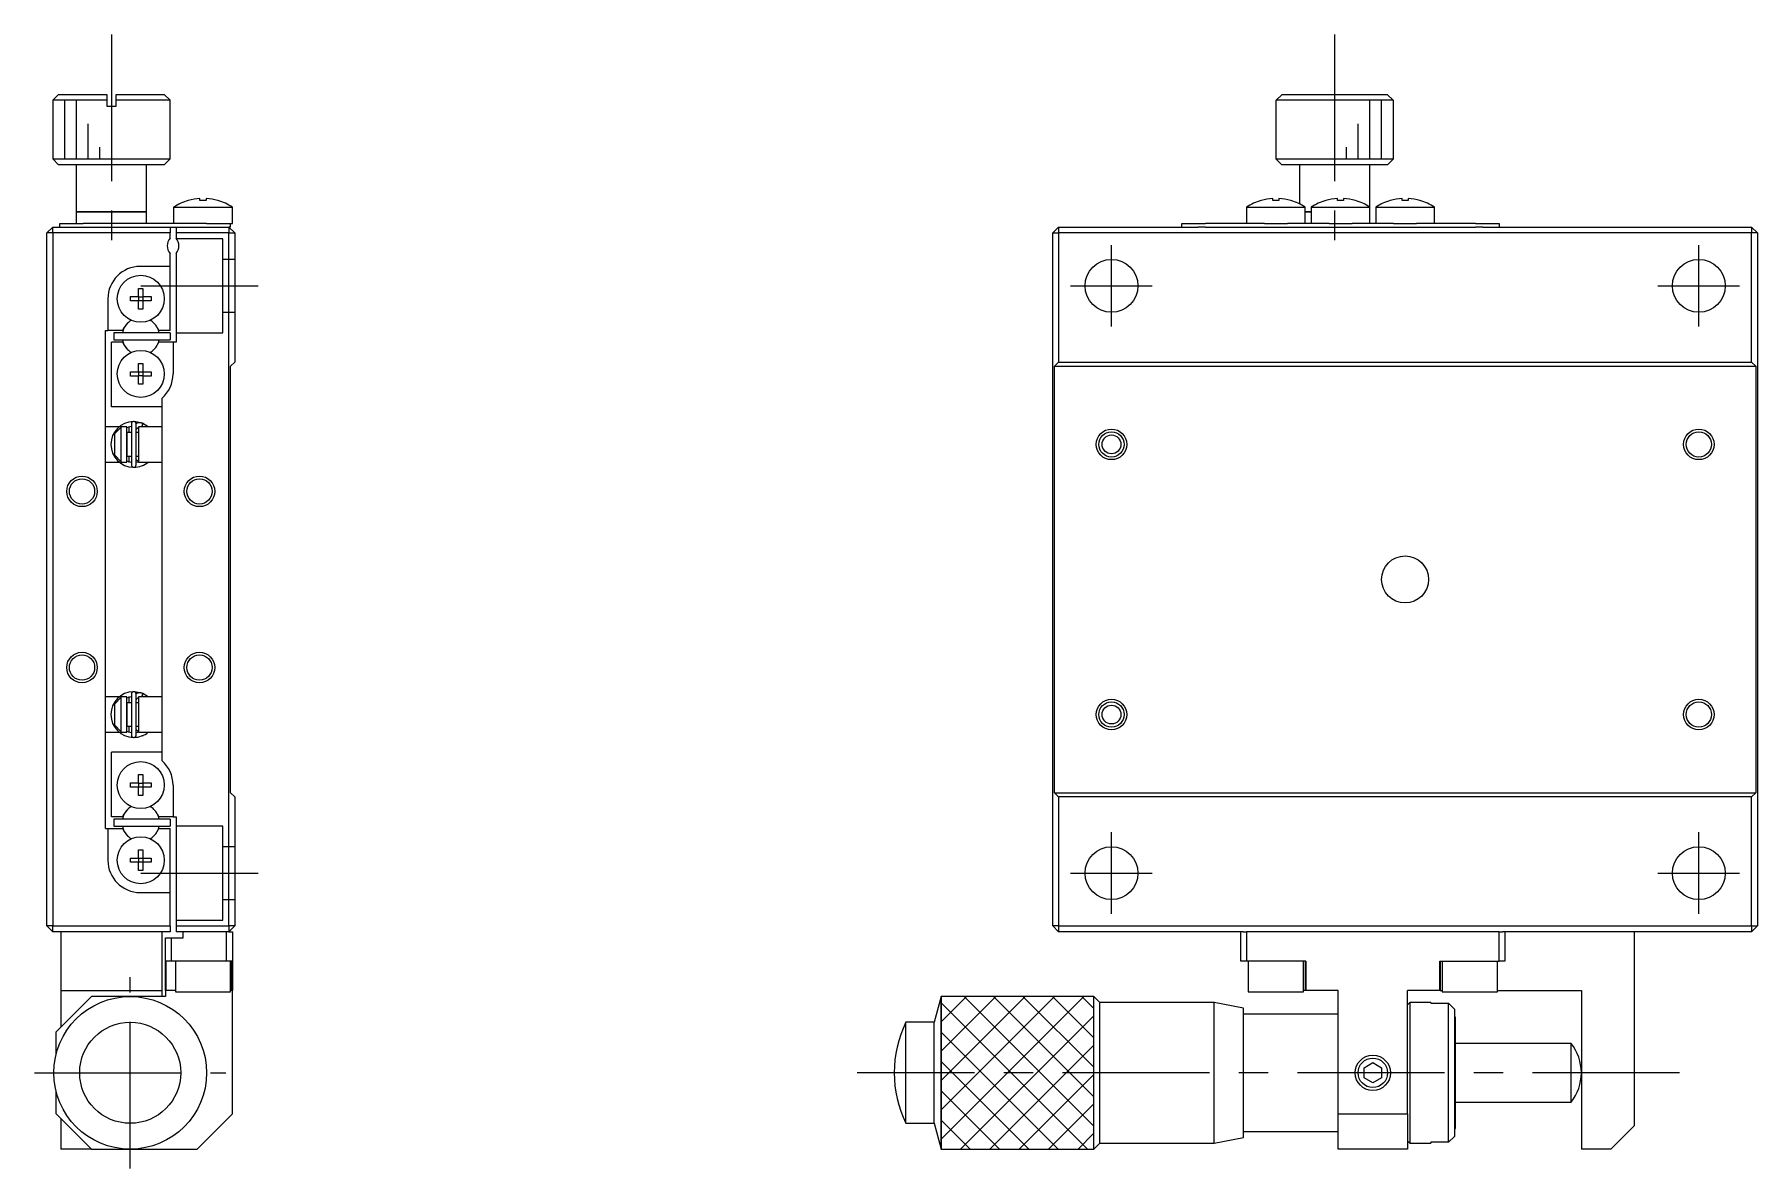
# Model space of a CAD drawing. Extents: x -14 to 387, y 21 to 258.
# Drawn here: x 240.4 to 387, y 101.9 to 198.5 of the extents above; entities that cross this region are included whole.
import ezdxf

# ---------------------------------------------------------------- set-up
doc = ezdxf.new("R2010")
doc.units = 0
doc.header["$LTSCALE"] = 10
doc.linetypes.add('CENTER', pattern=[2, 1.25, -0.25, 0.25, -0.25])
doc.linetypes.add('DASHED', pattern=[3.5, 2, -1.5])
doc.layers.get('0').update_dxf_attribs({"linetype": 'CONTINUOUS'})
doc.layers.add('CENTER', color=1, linetype='CENTER')

msp = doc.modelspace()

# ---------------------------------------------------------------- linework, layer by layer
at = {"color": 7, "linetype": 'CONTINUOUS'}
for p, q in [((242.412942, 193.396318), (241.912942, 192.896318)), ((246.512942, 192.896318), (241.912942, 192.896318)), ((241.912942, 192.896318), (241.912942, 187.896318)), ((242.412942, 193.396318), (246.512942, 193.396318)), ((246.512942, 193.396318), (246.512942, 192.896318)), ((246.512942, 192.896318), (246.512942, 192.396318)), ((246.512942, 192.396318), (247.312942, 192.396318)), ((247.312942, 193.396318), (251.412942, 193.396318)), ((247.312942, 192.896318), (247.312942, 193.396318)), ((251.912942, 192.896318), (247.312942, 192.896318)), ((247.312942, 192.396318), (247.312942, 192.896318)), ((251.912942, 192.896318), (251.412942, 193.396318)), ((251.912942, 187.896318), (251.912942, 192.896318)), ((346.048011, 192.396318), (346.064036, 192.396318)), ((346.048011, 192.396318), (346.048011, 187.896318)), ((346.064036, 192.896318), (346.565824, 193.396318)), ((346.064036, 192.396318), (346.064036, 192.896318)), ((356.031985, 192.896318), (346.064036, 192.896318)), ((346.565824, 193.396318), (355.530198, 193.396318)), ((355.530198, 193.396318), (356.031985, 192.896318)), ((356.031985, 192.896318), (356.031985, 192.396318)), ((356.031985, 192.396318), (356.048011, 192.396318)), ((356.048011, 187.896318), (356.048011, 192.396318)), ((241.912942, 187.896318), (246.912942, 187.896318)), ((241.912942, 187.896318), (242.412942, 187.396318)), ((246.912942, 187.896318), (251.912942, 187.896318)), ((251.412942, 187.396318), (251.912942, 187.896318)), ((346.048011, 187.896318), (356.048011, 187.896318)), ((346.048011, 187.896318), (346.548011, 187.396318)), ((355.548011, 187.396318), (356.048011, 187.896318)), ((246.912942, 187.396318), (242.412942, 187.396318)), ((243.912942, 187.396318), (243.912942, 183.396318)), ((251.412942, 187.396318), (246.912942, 187.396318)), ((249.912942, 183.396318), (249.912942, 187.396318)), ((355.548011, 187.396318), (346.548011, 187.396318)), ((348.048011, 187.396318), (348.048011, 184.077447)), ((354.048011, 183.787975), (354.048011, 187.396318)), ((243.912942, 183.396318), (246.912942, 183.396318)), ((249.912942, 183.396318), (243.912942, 183.396318)), ((243.912942, 183.396318), (243.912942, 182.396318)), ((246.912942, 183.396318), (249.912942, 183.396318)), ((249.912942, 182.396318), (249.912942, 183.396318)), ((252.212942, 183.787975), (257.212942, 183.787975)), ((252.212942, 183.787975), (252.212942, 182.396318)), ((253.454353, 184.358898), (253.451009, 184.365753)), ((254.452942, 184.358898), (254.452942, 184.53127)), ((254.972942, 184.358898), (254.452942, 184.358898)), ((254.972942, 184.53127), (254.972942, 184.358898)), ((255.974875, 184.365753), (255.971532, 184.358898)), ((257.212942, 182.396318), (257.212942, 183.787975)), ((343.548011, 183.787975), (346.048011, 183.787975)), ((343.548011, 183.787975), (343.548011, 182.396318)), ((344.789421, 184.358898), (344.786078, 184.365753)), ((345.788011, 184.358898), (345.788011, 184.53127)), ((346.308011, 184.358898), (345.788011, 184.358898)), ((346.048011, 183.787975), (348.548011, 183.787975)), ((346.308011, 184.53127), (346.308011, 184.358898)), ((347.309944, 184.365753), (347.3066, 184.358898)), ((348.548011, 182.396318), (348.548011, 183.787975)), ((348.548011, 183.396318), (349.048011, 183.396318)), ((349.048011, 183.396318), (348.548011, 183.396318)), ((349.048011, 183.787975), (351.548011, 183.787975)), ((349.048011, 183.787975), (349.048011, 182.396318)), ((350.289421, 184.358898), (350.286078, 184.365753)), ((351.288011, 184.358898), (351.288011, 184.53127)), ((351.808011, 184.358898), (351.288011, 184.358898)), ((351.548011, 183.787975), (354.048011, 183.787975)), ((351.808011, 184.53127), (351.808011, 184.358898)), ((352.809944, 184.365753), (352.8066, 184.358898)), ((354.048011, 182.396318), (354.048011, 183.787975)), ((354.548011, 183.787975), (357.048011, 183.787975)), ((354.548011, 183.787975), (354.548011, 182.396318)), ((355.789421, 184.358898), (355.786078, 184.365753)), ((356.788011, 184.358898), (356.788011, 184.53127)), ((357.308011, 184.358898), (356.788011, 184.358898)), ((357.048011, 183.787975), (359.548011, 183.787975)), ((357.308011, 184.53127), (357.308011, 184.358898)), ((358.309944, 184.365753), (358.3066, 184.358898)), ((359.548011, 182.396318), (359.548011, 183.787975)), ((241.912942, 182.096318), (241.412942, 181.596318)), ((241.912942, 181.596318), (241.912942, 182.096318)), ((241.912942, 182.096318), (251.912942, 182.096318)), ((242.512942, 182.096318), (242.512942, 182.396318)), ((242.512942, 182.396318), (244.512942, 182.396318)), ((253.637942, 182.396318), (244.512942, 182.396318)), ((251.912942, 182.096318), (252.412942, 182.096318)), ((251.912942, 182.096318), (251.912942, 181.596318)), ((252.412942, 182.096318), (256.912942, 182.096318)), ((252.412942, 182.096318), (252.412942, 181.596318)), ((255.012942, 182.396318), (253.637942, 182.396318)), ((255.012942, 182.396318), (257.012942, 182.396318)), ((257.012942, 182.096318), (256.912942, 182.096318)), ((256.912942, 182.096318), (256.912942, 181.596318)), ((256.912942, 182.096318), (257.412942, 181.596318)), ((257.012942, 182.396318), (257.012942, 182.096318)), ((257.012942, 182.396318), (257.212942, 182.396318)), ((327.548011, 182.096318), (327.048011, 181.596318)), ((327.548011, 182.096318), (327.548011, 181.596318)), ((327.548011, 182.096318), (339.423511, 182.096318)), ((338.048011, 182.096318), (338.048011, 182.396318)), ((338.048011, 182.396318), (340.048011, 182.396318)), ((340.048011, 182.096318), (339.423511, 182.096318)), ((344.973011, 182.396318), (340.048011, 182.396318)), ((340.048011, 182.096318), (363.048011, 182.096318)), ((345.068215, 182.396318), (344.973011, 182.396318)), ((345.068215, 182.396318), (346.048011, 182.396318)), ((346.048011, 182.396318), (347.027807, 182.396318)), ((347.123011, 182.396318), (347.027807, 182.396318)), ((350.473011, 182.396318), (347.123011, 182.396318)), ((350.568215, 182.396318), (350.473011, 182.396318)), ((350.568215, 182.396318), (351.548011, 182.396318)), ((351.548011, 182.396318), (352.527807, 182.396318)), ((352.623011, 182.396318), (352.527807, 182.396318)), ((355.973011, 182.396318), (352.623011, 182.396318)), ((356.068215, 182.396318), (355.973011, 182.396318)), ((356.068215, 182.396318), (357.048011, 182.396318)), ((357.048011, 182.396318), (358.027807, 182.396318)), ((358.123011, 182.396318), (358.027807, 182.396318)), ((363.048011, 182.396318), (358.123011, 182.396318)), ((363.048011, 182.396318), (365.048011, 182.396318)), ((363.67251, 182.096318), (363.048011, 182.096318)), ((363.67251, 182.096318), (386.548011, 182.096318)), ((365.048011, 182.396318), (365.048011, 182.096318)), ((386.548011, 182.096318), (386.548011, 181.596318)), ((387.048011, 181.596318), (386.548011, 182.096318)), ((241.912942, 181.596318), (241.412942, 181.596318)), ((241.412942, 122.596318), (241.412942, 181.596318)), ((241.912942, 181.596318), (241.912942, 122.596318)), ((251.912942, 181.596318), (241.912942, 181.596318)), ((251.912942, 181.157756), (251.912942, 181.596318)), ((256.912942, 181.596318), (252.412942, 181.596318)), ((252.412942, 181.596318), (252.412942, 181.157756)), ((256.912942, 122.596318), (256.912942, 181.596318)), ((256.912942, 181.596318), (257.412942, 181.596318)), ((257.412942, 181.596318), (257.412942, 170.596318)), ((327.048011, 122.596318), (327.048011, 181.596318)), ((327.048011, 181.596318), (327.548011, 181.596318)), ((327.548011, 181.596318), (327.548011, 170.596318)), ((386.548011, 181.596318), (327.548011, 181.596318)), ((386.548011, 170.596318), (386.548011, 181.596318)), ((387.048011, 181.596318), (386.548011, 181.596318)), ((387.048011, 181.596318), (387.048011, 122.596318)), ((251.912942, 178.746318), (251.912942, 179.83488)), ((252.412942, 179.83488), (252.412942, 172.296318)), ((251.912942, 178.746318), (249.362942, 178.746318)), ((251.912942, 173.296318), (251.912942, 178.746318)), ((248.526581, 175.816318), (248.526581, 176.176318)), ((248.526581, 176.176318), (249.232942, 176.176318)), ((249.232942, 176.882679), (249.592942, 176.882679)), ((249.232942, 176.176318), (249.232942, 176.882679)), ((249.243314, 176.165946), (249.232942, 176.176318)), ((249.243314, 176.165946), (249.58257, 176.165946)), ((249.243314, 175.82669), (249.243314, 176.165946)), ((249.58257, 176.165946), (249.592942, 176.176318)), ((249.58257, 176.165946), (249.58257, 175.82669)), ((249.592942, 176.882679), (249.592942, 176.176318)), ((249.592942, 176.176318), (250.299304, 176.176318)), ((250.299304, 176.176318), (250.299304, 175.816318)), ((246.612942, 175.996318), (246.612942, 173.296318)), ((249.232942, 175.816318), (248.526581, 175.816318)), ((249.243314, 175.82669), (249.232942, 175.816318)), ((249.232942, 175.109956), (249.232942, 175.816318)), ((249.592942, 175.109956), (249.232942, 175.109956)), ((249.58257, 175.82669), (249.243314, 175.82669)), ((249.58257, 175.82669), (249.592942, 175.816318)), ((249.592942, 175.816318), (249.592942, 175.109956)), ((250.299304, 175.816318), (249.592942, 175.816318)), ((246.412942, 173.296318), (246.612942, 173.296318)), ((246.412942, 130.896318), (246.412942, 173.296318)), ((247.862137, 173.296318), (246.612942, 173.296318)), ((247.112942, 173.096318), (247.112942, 172.496318)), ((251.912942, 173.096318), (247.112942, 173.096318)), ((247.862137, 173.296318), (248.012303, 173.556413)), ((250.813582, 173.556413), (250.963748, 173.296318)), ((251.912942, 173.296318), (250.963748, 173.296318)), ((251.912942, 173.096318), (251.912942, 172.496318)), ((246.912942, 166.796318), (246.912942, 172.296318)), ((247.862137, 172.296318), (246.912942, 172.296318)), ((247.112942, 172.496318), (251.912942, 172.496318)), ((247.862137, 172.296318), (248.012303, 172.036223)), ((250.813582, 172.036223), (250.963748, 172.296318)), ((252.162942, 172.296318), (250.963748, 172.296318)), ((252.162942, 172.296318), (252.162942, 169.596318)), ((252.412942, 172.296318), (252.162942, 172.296318)), ((249.232942, 170.482679), (249.592942, 170.482679)), ((249.232942, 169.776318), (249.232942, 170.482679)), ((249.592942, 170.482679), (249.592942, 169.776318)), ((257.062942, 170.246318), (257.412942, 170.596318)), ((257.062942, 133.946318), (257.062942, 170.246318)), ((327.198011, 170.246318), (327.548011, 170.596318)), ((327.198011, 133.946318), (327.198011, 170.246318)), ((327.198011, 170.246318), (386.898011, 170.246318)), ((327.548011, 170.596318), (386.548011, 170.596318)), ((386.548011, 170.596318), (386.898011, 170.246318)), ((386.898011, 170.246318), (386.898011, 133.946318)), ((248.526581, 169.416318), (248.526581, 169.776318)), ((248.526581, 169.776318), (249.232942, 169.776318)), ((249.232942, 169.416318), (248.526581, 169.416318)), ((249.243314, 169.765946), (249.232942, 169.776318)), ((249.243314, 169.42669), (249.232942, 169.416318)), ((249.232942, 168.709956), (249.232942, 169.416318)), ((249.592942, 168.709956), (249.232942, 168.709956)), ((249.243314, 169.765946), (249.58257, 169.765946)), ((249.243314, 169.42669), (249.243314, 169.765946)), ((249.58257, 169.42669), (249.243314, 169.42669)), ((249.58257, 169.765946), (249.592942, 169.776318)), ((249.58257, 169.765946), (249.58257, 169.42669)), ((249.58257, 169.42669), (249.592942, 169.416318)), ((249.592942, 169.776318), (250.299304, 169.776318)), ((249.592942, 169.416318), (249.592942, 168.709956)), ((250.299304, 169.416318), (249.592942, 169.416318)), ((250.299304, 169.776318), (250.299304, 169.416318)), ((251.212942, 167.517255), (251.212942, 164.671318)), ((251.212942, 166.796318), (246.912942, 166.796318)), ((247.576373, 165.096318), (246.412942, 165.096318)), ((247.212942, 164.516418), (247.712942, 165.045564)), ((247.212942, 162.683463), (247.212942, 164.516418)), ((247.576884, 165.096318), (247.576768, 165.096318)), ((248.212942, 165.096318), (247.712942, 165.096318)), ((247.712942, 165.096318), (247.712942, 165.045564)), ((247.712942, 165.045564), (247.712942, 162.154316)), ((248.212788, 165.031537), (248.617919, 165.14)), ((248.212942, 162.096318), (248.212942, 165.096318)), ((248.212942, 164.596318), (248.212942, 165.096256)), ((248.212942, 162.596318), (248.212942, 164.596318)), ((248.617942, 164.596318), (248.212942, 164.596318)), ((248.212942, 164.596318), (248.212942, 162.596318)), ((248.401457, 165.096318), (248.40127, 165.096318)), ((248.401585, 165.096318), (248.401457, 165.096318)), ((248.401899, 165.096318), (248.401792, 165.096318)), ((248.402459, 165.096318), (248.402024, 165.096318)), ((248.412942, 165.096318), (248.402543, 165.096318)), ((248.412942, 164.596318), (248.412942, 165.096318)), ((248.617942, 165.346318), (248.617942, 161.846318)), ((249.527994, 165.404013), (248.840531, 165.539973)), ((249.014053, 165.373635), (249.006395, 165.369943)), ((249.007942, 161.846318), (249.007942, 165.346318)), ((249.007942, 164.744818), (249.008276, 164.759044)), ((249.212942, 164.596318), (249.007942, 164.596318)), ((249.008276, 164.759044), (249.009336, 164.774024)), ((249.009336, 164.774024), (249.01112, 164.788933)), ((249.01112, 164.788933), (249.013623, 164.803737)), ((249.013623, 164.803737), (249.01684, 164.8184)), ((249.0454, 165.387562), (249.014053, 165.373635)), ((249.01684, 164.8184), (249.020765, 164.832888)), ((249.020765, 164.832888), (249.025387, 164.847168)), ((249.025387, 164.847168), (249.030698, 164.861204)), ((249.030698, 164.861204), (249.036686, 164.874965)), ((249.036686, 164.874965), (249.043337, 164.888417)), ((249.043337, 164.888417), (249.050637, 164.901527)), ((249.077391, 165.399905), (249.0454, 165.387562)), ((249.050637, 164.901527), (249.05857, 164.914265)), ((249.05857, 164.914265), (249.067118, 164.926598)), ((249.067118, 164.926598), (249.076264, 164.938497)), ((249.076264, 164.938497), (249.085985, 164.949931)), ((249.109946, 165.410631), (249.077391, 165.399905)), ((249.085985, 164.949931), (249.096261, 164.960873)), ((249.096261, 164.960873), (249.107068, 164.971294)), ((249.107068, 164.971294), (249.118381, 164.981166)), ((249.142986, 165.419717), (249.109946, 165.410631)), ((249.118381, 164.981166), (249.130174, 164.990465)), ((249.130174, 164.990465), (249.14242, 164.999165)), ((249.14242, 164.999165), (249.155089, 165.007243)), ((249.17643, 165.427139), (249.142986, 165.419717)), ((249.155089, 165.007243), (249.168152, 165.014677)), ((249.168152, 165.014677), (249.181576, 165.021447)), ((249.210196, 165.432881), (249.17643, 165.427139)), ((249.181576, 165.021447), (249.195329, 165.027532)), ((249.195329, 165.027532), (249.209376, 165.032915)), ((249.209376, 165.032915), (249.212921, 165.034147)), ((249.244202, 165.436928), (249.210196, 165.432881)), ((251.212942, 165.096318), (249.212942, 165.096318)), ((249.212942, 165.096318), (249.212942, 162.096318)), ((249.278365, 165.439271), (249.244202, 165.436928)), ((249.312601, 165.439903), (249.278365, 165.439271)), ((249.346827, 165.438823), (249.312601, 165.439903)), ((249.380959, 165.436034), (249.346827, 165.438823)), ((249.414914, 165.431542), (249.380959, 165.436034)), ((249.448608, 165.425356), (249.414914, 165.431542)), ((249.48196, 165.417493), (249.448608, 165.425356)), ((249.483604, 165.107958), (249.477455, 165.096318)), ((249.514887, 165.407971), (249.48196, 165.417493)), ((249.489862, 165.12021), (249.483604, 165.107958)), ((249.587194, 165.378601), (249.487984, 165.096293)), ((249.496189, 165.132998), (249.489862, 165.12021)), ((249.502545, 165.146241), (249.496189, 165.132998)), ((249.508891, 165.159856), (249.502545, 165.146241)), ((249.515186, 165.173757), (249.508891, 165.159856)), ((249.547307, 165.396812), (249.514887, 165.407971)), ((249.521391, 165.187857), (249.515186, 165.173757)), ((249.527467, 165.202067), (249.521391, 165.187857)), ((249.533376, 165.216299), (249.527467, 165.202067)), ((249.539081, 165.230463), (249.533376, 165.216299)), ((249.544545, 165.244469), (249.539081, 165.230463)), ((249.549735, 165.25823), (249.544545, 165.244469)), ((249.577473, 165.384758), (249.547307, 165.396812)), ((249.554618, 165.27166), (249.549735, 165.25823)), ((249.559164, 165.284674), (249.554618, 165.27166)), ((249.563343, 165.297189), (249.559164, 165.284674)), ((249.567129, 165.309129), (249.563343, 165.297189)), ((249.570499, 165.320417), (249.567129, 165.309129)), ((249.573432, 165.330983), (249.570499, 165.320417)), ((249.575909, 165.340761), (249.573432, 165.330983)), ((249.577914, 165.349688), (249.575909, 165.340761)), ((249.576123, 165.385043), (249.578082, 165.384421)), ((250.048973, 165.09644), (249.577029, 165.383899)), ((249.579436, 165.357709), (249.577914, 165.349688)), ((249.578082, 165.384421), (249.579556, 165.382676)), ((249.580463, 165.364774), (249.579436, 165.357709)), ((249.579556, 165.382676), (249.580536, 165.379817)), ((249.580991, 165.370838), (249.580463, 165.364774)), ((249.580536, 165.379817), (249.581015, 165.375863)), ((249.581015, 165.375863), (249.580991, 165.370838)), ((249.58613, 165.37998), (249.587194, 165.378601)), ((251.212942, 164.671318), (251.212942, 162.521318)), ((246.412942, 162.096318), (247.576518, 162.096318)), ((247.712942, 162.154316), (247.212942, 162.683463)), ((247.212942, 162.676217), (247.212942, 162.683463)), ((247.712942, 162.154316), (247.712942, 162.096318)), ((247.712942, 162.096318), (248.212942, 162.096318)), ((248.617887, 162.052952), (248.212782, 162.160763)), ((248.212942, 162.096318), (248.212942, 162.596318)), ((248.212942, 162.596318), (248.617942, 162.596318)), ((248.401105, 162.096318), (248.401256, 162.096318)), ((248.401474, 162.096318), (248.401589, 162.096318)), ((248.401589, 162.096318), (248.401744, 162.096318)), ((248.401744, 162.096318), (248.401869, 162.096318)), ((248.401882, 162.096318), (248.401982, 162.096318)), ((248.401982, 162.096318), (248.402084, 162.096318)), ((248.402212, 162.096318), (248.402389, 162.096318)), ((248.402389, 162.096318), (248.40252, 162.096318)), ((248.402655, 162.096318), (248.412942, 162.096318)), ((248.412942, 162.096318), (248.412942, 162.596318)), ((249.007942, 162.596318), (249.212942, 162.596318)), ((249.008018, 162.441122), (249.007942, 162.447817)), ((249.213108, 162.092918), (249.007985, 162.052628)), ((249.008714, 162.426118), (249.008018, 162.441122)), ((249.010136, 162.411162), (249.008714, 162.426118)), ((249.012281, 162.396291), (249.010136, 162.411162)), ((249.015145, 162.381538), (249.012281, 162.396291)), ((249.018722, 162.36694), (249.015145, 162.381538)), ((249.023005, 162.35253), (249.018722, 162.36694)), ((249.027985, 162.338344), (249.023005, 162.35253)), ((249.033651, 162.324414), (249.027985, 162.338344)), ((249.039992, 162.310776), (249.033651, 162.324414)), ((249.046994, 162.297461), (249.039992, 162.310776)), ((249.054642, 162.284503), (249.046994, 162.297461)), ((249.062919, 162.271934), (249.054642, 162.284503)), ((249.071807, 162.259786), (249.062919, 162.271934)), ((249.081285, 162.248089), (249.071807, 162.259786)), ((249.091334, 162.236874), (249.081285, 162.248089)), ((249.101929, 162.226168), (249.091334, 162.236874)), ((249.113045, 162.216002), (249.101929, 162.226168)), ((249.124658, 162.206401), (249.113045, 162.216002)), ((249.136739, 162.197392), (249.124658, 162.206401)), ((249.14926, 162.188998), (249.136739, 162.197392)), ((249.162189, 162.181244), (249.14926, 162.188998)), ((249.175494, 162.17415), (249.162189, 162.181244)), ((249.189143, 162.167738), (249.175494, 162.17415)), ((249.203101, 162.162024), (249.189143, 162.167738)), ((249.212917, 162.15849), (249.203101, 162.162024)), ((249.212942, 162.096318), (251.212942, 162.096318)), ((249.224587, 162.096034), (249.213108, 162.092918)), ((249.518685, 161.785879), (249.519613, 161.78618)), ((249.519613, 161.78618), (249.521042, 161.786645)), ((249.521042, 161.786645), (249.522346, 161.787073)), ((249.522346, 161.787073), (249.523261, 161.787374)), ((249.523261, 161.787374), (249.524491, 161.787782)), ((249.524491, 161.787782), (249.52548, 161.788112)), ((249.52548, 161.788112), (249.526639, 161.788501)), ((249.526639, 161.788501), (249.527669, 161.788848)), ((249.527669, 161.788848), (249.529891, 161.789604)), ((249.529891, 161.789604), (249.530803, 161.789917)), ((249.530803, 161.789917), (249.535147, 161.791425)), ((249.535147, 161.791425), (249.537176, 161.792141)), ((249.537176, 161.792141), (249.540004, 161.793151)), ((249.540004, 161.793151), (249.577473, 161.807878)), ((249.573582, 161.808121), (249.576123, 161.807593)), ((249.576123, 161.807593), (249.575802, 161.808357)), ((249.577473, 161.807878), (249.576123, 161.807593)), ((249.57723, 161.808823), (249.595184, 161.816608)), ((249.578202, 161.808301), (249.577473, 161.807878)), ((251.212942, 162.521318), (251.212942, 141.671318)), ((248.617942, 142.346318), (248.617942, 138.846318)), ((249.527994, 142.404013), (248.840531, 142.539973)), ((249.014053, 142.373635), (249.006395, 142.369943)), ((249.007942, 138.846318), (249.007942, 142.346318)), ((249.0454, 142.387562), (249.014053, 142.373635)), ((249.077391, 142.399905), (249.0454, 142.387562)), ((249.109946, 142.410631), (249.077391, 142.399905)), ((249.142986, 142.419717), (249.109946, 142.410631)), ((249.17643, 142.427139), (249.142986, 142.419717)), ((249.210196, 142.432881), (249.17643, 142.427139)), ((249.244202, 142.436928), (249.210196, 142.432881)), ((249.278365, 142.439271), (249.244202, 142.436928)), ((249.312601, 142.439903), (249.278365, 142.439271)), ((249.346827, 142.438823), (249.312601, 142.439903)), ((249.380959, 142.436034), (249.346827, 142.438823)), ((249.414914, 142.431542), (249.380959, 142.436034)), ((249.448608, 142.425356), (249.414914, 142.431542)), ((249.48196, 142.417493), (249.448608, 142.425356)), ((249.514887, 142.407971), (249.48196, 142.417493)), ((249.58613, 142.37998), (249.487984, 142.096293)), ((249.547307, 142.396812), (249.514887, 142.407971)), ((249.577473, 142.384758), (249.547307, 142.396812)), ((249.559164, 142.284674), (249.554618, 142.27166)), ((249.563343, 142.297189), (249.559164, 142.284674)), ((249.567129, 142.309129), (249.563343, 142.297189)), ((249.570499, 142.320417), (249.567129, 142.309129)), ((249.573432, 142.330983), (249.570499, 142.320417)), ((249.575909, 142.340761), (249.573432, 142.330983)), ((249.577914, 142.349688), (249.575909, 142.340761)), ((249.576123, 142.385043), (249.578082, 142.384421)), ((250.048973, 142.09644), (249.577029, 142.383899)), ((249.579436, 142.357709), (249.577914, 142.349688)), ((249.578082, 142.384421), (249.579556, 142.382676)), ((249.580463, 142.364774), (249.579436, 142.357709)), ((249.579556, 142.382676), (249.580536, 142.379817)), ((249.580991, 142.370838), (249.580463, 142.364774)), ((249.580536, 142.379817), (249.581015, 142.375863)), ((249.581015, 142.375863), (249.580991, 142.370838)), ((249.606335, 142.371082), (249.586666, 142.379737)), ((247.576373, 142.096318), (246.412942, 142.096318)), ((247.212942, 141.516418), (247.712942, 142.045564)), ((247.212942, 139.683463), (247.212942, 141.516418)), ((247.576884, 142.096318), (247.576768, 142.096318)), ((248.212942, 142.096318), (247.712942, 142.096318)), ((247.712942, 142.096318), (247.712942, 142.045564)), ((247.712942, 142.045564), (247.712942, 139.154316)), ((248.212788, 142.031537), (248.617919, 142.14)), ((248.212942, 139.096318), (248.212942, 142.096318)), ((248.212942, 141.596318), (248.212942, 142.096256)), ((248.212942, 139.596318), (248.212942, 141.596318)), ((248.617942, 141.596318), (248.212942, 141.596318)), ((248.212942, 141.596318), (248.212942, 139.596318)), ((248.401457, 142.096318), (248.40127, 142.096318)), ((248.401585, 142.096318), (248.401457, 142.096318)), ((248.401899, 142.096318), (248.401792, 142.096318)), ((248.402459, 142.096318), (248.402024, 142.096318)), ((248.412942, 142.096318), (248.402543, 142.096318)), ((248.412942, 141.596318), (248.412942, 142.096318)), ((249.007942, 141.744818), (249.008276, 141.759044)), ((249.212942, 141.596318), (249.007942, 141.596318)), ((249.008276, 141.759044), (249.009336, 141.774024)), ((249.009336, 141.774024), (249.01112, 141.788933)), ((249.01112, 141.788933), (249.013623, 141.803737)), ((249.013623, 141.803737), (249.01684, 141.8184)), ((249.01684, 141.8184), (249.020765, 141.832888)), ((249.020765, 141.832888), (249.025387, 141.847168)), ((249.025387, 141.847168), (249.030698, 141.861204)), ((249.030698, 141.861204), (249.036686, 141.874965)), ((249.036686, 141.874965), (249.043337, 141.888417)), ((249.043337, 141.888417), (249.050637, 141.901527)), ((249.050637, 141.901527), (249.05857, 141.914265)), ((249.05857, 141.914265), (249.067118, 141.926598)), ((249.067118, 141.926598), (249.076264, 141.938497)), ((249.076264, 141.938497), (249.085985, 141.949931)), ((249.085985, 141.949931), (249.096261, 141.960873)), ((249.096261, 141.960873), (249.107068, 141.971294)), ((249.107068, 141.971294), (249.118381, 141.981166)), ((249.118381, 141.981166), (249.130174, 141.990465)), ((249.130174, 141.990465), (249.14242, 141.999165)), ((249.14242, 141.999165), (249.155089, 142.007243)), ((249.155089, 142.007243), (249.168152, 142.014677)), ((249.168152, 142.014677), (249.181576, 142.021447)), ((249.181576, 142.021447), (249.195329, 142.027532)), ((249.195329, 142.027532), (249.209376, 142.032915)), ((249.209376, 142.032915), (249.212921, 142.034147)), ((251.212942, 142.096318), (249.212942, 142.096318)), ((249.212942, 142.096318), (249.212942, 139.096318)), ((249.483604, 142.107958), (249.477455, 142.096318)), ((249.489862, 142.12021), (249.483604, 142.107958)), ((249.496189, 142.132998), (249.489862, 142.12021)), ((249.502545, 142.146241), (249.496189, 142.132998)), ((249.508891, 142.159856), (249.502545, 142.146241)), ((249.515186, 142.173757), (249.508891, 142.159856)), ((249.521391, 142.187857), (249.515186, 142.173757)), ((249.527467, 142.202067), (249.521391, 142.187857)), ((249.533376, 142.216299), (249.527467, 142.202067)), ((249.539081, 142.230463), (249.533376, 142.216299)), ((249.544545, 142.244469), (249.539081, 142.230463)), ((249.549735, 142.25823), (249.544545, 142.244469)), ((249.554618, 142.27166), (249.549735, 142.25823)), ((251.212942, 141.671318), (251.212942, 139.521318)), ((247.712942, 139.154316), (247.212942, 139.683463)), ((247.212942, 139.676217), (247.212942, 139.683463)), ((248.212942, 139.096318), (248.212942, 139.596318)), ((248.212942, 139.596318), (248.617942, 139.596318)), ((248.412942, 139.096318), (248.412942, 139.596318)), ((249.007942, 139.596318), (249.212942, 139.596318)), ((249.008018, 139.441122), (249.007942, 139.447817)), ((249.008714, 139.426118), (249.008018, 139.441122)), ((249.010136, 139.411162), (249.008714, 139.426118)), ((249.012281, 139.396291), (249.010136, 139.411162)), ((249.015145, 139.381538), (249.012281, 139.396291)), ((249.018722, 139.36694), (249.015145, 139.381538)), ((249.023005, 139.35253), (249.018722, 139.36694)), ((249.027985, 139.338344), (249.023005, 139.35253)), ((251.212942, 139.521318), (251.212942, 136.67538)), ((246.412942, 139.096318), (247.576518, 139.096318)), ((247.712942, 139.154316), (247.712942, 139.096318)), ((247.712942, 139.096318), (248.212942, 139.096318)), ((248.617887, 139.052952), (248.212782, 139.160763)), ((248.401105, 139.096318), (248.401256, 139.096318)), ((248.401474, 139.096318), (248.401589, 139.096318)), ((248.401589, 139.096318), (248.401744, 139.096318)), ((248.401744, 139.096318), (248.401869, 139.096318)), ((248.401882, 139.096318), (248.401982, 139.096318)), ((248.401982, 139.096318), (248.402084, 139.096318)), ((248.402212, 139.096318), (248.402389, 139.096318)), ((248.402389, 139.096318), (248.40252, 139.096318)), ((248.402655, 139.096318), (248.412942, 139.096318)), ((249.213108, 139.092918), (249.007985, 139.052628)), ((249.033651, 139.324414), (249.027985, 139.338344)), ((249.039992, 139.310776), (249.033651, 139.324414)), ((249.046994, 139.297461), (249.039992, 139.310776)), ((249.054642, 139.284503), (249.046994, 139.297461)), ((249.062919, 139.271934), (249.054642, 139.284503)), ((249.071807, 139.259786), (249.062919, 139.271934)), ((249.081285, 139.248089), (249.071807, 139.259786)), ((249.091334, 139.236874), (249.081285, 139.248089)), ((249.101929, 139.226168), (249.091334, 139.236874)), ((249.113045, 139.216002), (249.101929, 139.226168)), ((249.124658, 139.206401), (249.113045, 139.216002)), ((249.136739, 139.197392), (249.124658, 139.206401)), ((249.14926, 139.188998), (249.136739, 139.197392)), ((249.162189, 139.181244), (249.14926, 139.188998)), ((249.175494, 139.17415), (249.162189, 139.181244)), ((249.189143, 139.167738), (249.175494, 139.17415)), ((249.203101, 139.162024), (249.189143, 139.167738)), ((249.212917, 139.15849), (249.203101, 139.162024)), ((249.212942, 139.096318), (251.212942, 139.096318)), ((249.224587, 139.096034), (249.213108, 139.092918)), ((249.518685, 138.785879), (249.519613, 138.78618)), ((249.519613, 138.78618), (249.521042, 138.786645)), ((249.521042, 138.786645), (249.522346, 138.787073)), ((249.522346, 138.787073), (249.523261, 138.787374)), ((249.523261, 138.787374), (249.524491, 138.787782)), ((249.524491, 138.787782), (249.52548, 138.788112)), ((249.52548, 138.788112), (249.526639, 138.788501)), ((249.526639, 138.788501), (249.527669, 138.788848)), ((249.527669, 138.788848), (249.529891, 138.789604)), ((249.529891, 138.789604), (249.530803, 138.789917)), ((249.530803, 138.789917), (249.535147, 138.791425)), ((249.535147, 138.791425), (249.537176, 138.792141)), ((249.537176, 138.792141), (249.540004, 138.793151)), ((249.540004, 138.793151), (249.577473, 138.807878)), ((249.573582, 138.808121), (249.576123, 138.807593)), ((249.576123, 138.807593), (249.575802, 138.808357)), ((249.577473, 138.807878), (249.576123, 138.807593)), ((249.57723, 138.808823), (249.610037, 138.823215)), ((249.578202, 138.808301), (249.577473, 138.807878)), ((246.912942, 131.896318), (246.912942, 137.396318)), ((251.212942, 137.396318), (246.912942, 137.396318)), ((249.232942, 135.482679), (249.592942, 135.482679)), ((249.232942, 134.776318), (249.232942, 135.482679)), ((249.592942, 135.482679), (249.592942, 134.776318)), ((248.526581, 134.416318), (248.526581, 134.776318)), ((248.526581, 134.776318), (249.232942, 134.776318)), ((249.232942, 134.416318), (248.526581, 134.416318)), ((249.243314, 134.765946), (249.232942, 134.776318)), ((249.243314, 134.42669), (249.232942, 134.416318)), ((249.232942, 133.709956), (249.232942, 134.416318)), ((249.592942, 133.709956), (249.232942, 133.709956)), ((249.243314, 134.765946), (249.58257, 134.765946)), ((249.243314, 134.42669), (249.243314, 134.765946)), ((249.58257, 134.42669), (249.243314, 134.42669)), ((249.58257, 134.765946), (249.592942, 134.776318)), ((249.58257, 134.765946), (249.58257, 134.42669)), ((249.58257, 134.42669), (249.592942, 134.416318)), ((249.592942, 134.776318), (250.299304, 134.776318)), ((249.592942, 134.416318), (249.592942, 133.709956)), ((250.299304, 134.416318), (249.592942, 134.416318)), ((250.299304, 134.776318), (250.299304, 134.416318)), ((252.162942, 134.596318), (252.162942, 131.896318)), ((257.412942, 133.596318), (257.062942, 133.946318)), ((257.412942, 133.596318), (257.412942, 122.596318)), ((327.548011, 133.596318), (327.198011, 133.946318)), ((327.198011, 133.946318), (386.898011, 133.946318)), ((327.548011, 133.596318), (327.548011, 122.596318)), ((386.548011, 133.596318), (327.548011, 133.596318)), ((386.898011, 133.946318), (386.548011, 133.596318)), ((386.548011, 122.596318), (386.548011, 133.596318)), ((247.862137, 131.896318), (248.012303, 132.156413)), ((250.813582, 132.156413), (250.963748, 131.896318)), ((246.412942, 130.896318), (246.612942, 130.896318)), ((246.612942, 130.896318), (246.612942, 128.196318)), ((246.612942, 130.896318), (247.862137, 130.896318)), ((247.862137, 131.896318), (246.912942, 131.896318)), ((247.112942, 131.696318), (247.112942, 131.096318)), ((251.912942, 131.696318), (247.112942, 131.696318)), ((247.112942, 131.096318), (251.912942, 131.096318)), ((247.862137, 130.896318), (248.012303, 130.636223)), ((250.813582, 130.636223), (250.963748, 130.896318)), ((252.162942, 131.896318), (250.963748, 131.896318)), ((250.963748, 130.896318), (251.912942, 130.896318)), ((251.912942, 131.696318), (251.912942, 131.096318)), ((251.912942, 125.446318), (251.912942, 130.896318)), ((252.162942, 131.896318), (252.412942, 131.896318)), ((252.412942, 131.896318), (252.412942, 122.596318)), ((248.526581, 128.016318), (248.526581, 128.376318)), ((248.526581, 128.376318), (249.232942, 128.376318)), ((249.232942, 128.016318), (248.526581, 128.016318)), ((249.232942, 129.082679), (249.592942, 129.082679)), ((249.232942, 128.376318), (249.232942, 129.082679)), ((249.243314, 128.365946), (249.232942, 128.376318)), ((249.243314, 128.02669), (249.232942, 128.016318)), ((249.232942, 127.309956), (249.232942, 128.016318)), ((249.243314, 128.02669), (249.243314, 128.365946)), ((249.243314, 128.365946), (249.58257, 128.365946)), ((249.58257, 128.02669), (249.243314, 128.02669)), ((249.58257, 128.365946), (249.592942, 128.376318)), ((249.58257, 128.365946), (249.58257, 128.02669)), ((249.58257, 128.02669), (249.592942, 128.016318)), ((249.592942, 129.082679), (249.592942, 128.376318)), ((249.592942, 128.376318), (250.299304, 128.376318)), ((249.592942, 128.016318), (249.592942, 127.309956)), ((250.299304, 128.016318), (249.592942, 128.016318)), ((250.299304, 128.376318), (250.299304, 128.016318)), ((249.592942, 127.309956), (249.232942, 127.309956)), ((249.362942, 125.446318), (251.912942, 125.446318)), ((251.912942, 122.596318), (251.912942, 125.446318)), ((241.912942, 122.596318), (241.412942, 122.596318)), ((241.912942, 122.096318), (241.412942, 122.596318)), ((241.912942, 122.596318), (251.912942, 122.596318)), ((241.912942, 122.096318), (241.912942, 122.596318)), ((251.912942, 122.096318), (241.912942, 122.096318)), ((242.612942, 122.096318), (242.612942, 117.096318)), ((251.212942, 122.096318), (251.212942, 117.096318)), ((251.912942, 122.596318), (251.912942, 122.096318)), ((252.412942, 122.596318), (256.912942, 122.596318)), ((252.412942, 122.596318), (252.412942, 122.096318)), ((256.912942, 122.096318), (252.412942, 122.096318)), ((253.012942, 121.596318), (253.012942, 122.096318)), ((256.712942, 119.596318), (256.712942, 122.096318)), ((257.412942, 122.596318), (256.912942, 122.596318)), ((256.912942, 122.596318), (256.912942, 122.096318)), ((257.412942, 122.596318), (256.912942, 122.096318)), ((256.912942, 122.096318), (257.212942, 122.096318)), ((257.212942, 122.096318), (257.212942, 119.596318)), ((327.548011, 122.596318), (327.048011, 122.596318)), ((327.048011, 122.596318), (327.548011, 122.096318)), ((327.548011, 122.596318), (386.548011, 122.596318)), ((327.548011, 122.596318), (327.548011, 122.096318)), ((343.248011, 122.096318), (327.548011, 122.096318)), ((343.048011, 119.596318), (343.048011, 122.096318)), ((343.248011, 122.096318), (343.548011, 122.096318)), ((343.548011, 122.096318), (343.548011, 119.596318)), ((365.048011, 122.096318), (343.548011, 122.096318)), ((365.048011, 119.596318), (365.048011, 122.096318)), ((365.048011, 122.096318), (365.348011, 122.096318)), ((386.548011, 122.096318), (365.348011, 122.096318)), ((365.548011, 122.096318), (365.548011, 119.596318)), ((376.548011, 122.096318), (376.548011, 105.596318)), ((386.548011, 122.596318), (386.548011, 122.096318)), ((386.548011, 122.596318), (387.048011, 122.596318)), ((386.548011, 122.096318), (387.048011, 122.596318)), ((251.512942, 119.596318), (251.512942, 121.596318)), ((251.512942, 121.596318), (252.012942, 121.596318)), ((252.012942, 121.596318), (252.012942, 119.596318)), ((252.012942, 121.596318), (253.012942, 121.596318)), ((252.012942, 119.596318), (251.512942, 119.596318)), ((251.512942, 117.096318), (251.512942, 119.596318)), ((251.553206, 119.596318), (251.553206, 117.096318)), ((256.712942, 119.596318), (252.012942, 119.596318)), ((252.362942, 119.596318), (252.362942, 116.996318)), ((257.212942, 119.596318), (256.712942, 119.596318)), ((257.062942, 116.996318), (257.062942, 119.596318)), ((257.143764, 117.096318), (257.143764, 119.596318)), ((257.212942, 119.596318), (257.212942, 117.096318)), ((343.548011, 119.596318), (343.048011, 119.596318)), ((348.595538, 119.596318), (343.548011, 119.596318)), ((343.698011, 119.596318), (343.698011, 116.996318)), ((348.398011, 116.996318), (348.398011, 119.596318)), ((348.566166, 117.096318), (348.566166, 119.596318)), ((348.595538, 119.596318), (348.595538, 117.096318)), ((360.000483, 119.596318), (365.048011, 119.596318)), ((360.000483, 117.096318), (360.000483, 119.596318)), ((360.029855, 119.596318), (360.029855, 117.096318)), ((360.198011, 119.596318), (360.198011, 116.996318)), ((364.898011, 116.996318), (364.898011, 119.596318)), ((365.548011, 119.596318), (365.048011, 119.596318)), ((245.212942, 116.596318), (242.212942, 113.596318)), ((242.612942, 117.096318), (251.212942, 117.096318)), ((242.612942, 117.096318), (242.612942, 113.996318)), ((248.512942, 116.596318), (245.212942, 116.596318)), ((251.512942, 116.596318), (248.512942, 116.596318)), ((251.212942, 117.096318), (251.212942, 116.596318)), ((251.553206, 117.096318), (251.512942, 117.096318)), ((251.512942, 117.096318), (251.512942, 116.596318)), ((252.362942, 117.096318), (251.553206, 117.096318)), ((252.362942, 116.996318), (254.712942, 116.996318)), ((254.712942, 116.996318), (257.062942, 116.996318)), ((257.143764, 117.096318), (257.062942, 117.096318)), ((257.212942, 117.096318), (257.143764, 117.096318)), ((257.212942, 106.596318), (257.212942, 117.096318)), ((317.548004, 116.596317), (316.958516, 114.396318)), ((317.548004, 110.096419), (317.548004, 116.596317)), ((330.548005, 116.596317), (317.548004, 116.596317)), ((330.548005, 116.596317), (317.548004, 116.596317)), ((317.548004, 116.596317), (317.548004, 103.596319)), ((330.548005, 110.096419), (330.548005, 116.596317)), ((331.048007, 116.096314), (330.548005, 116.596317)), ((330.548005, 103.596319), (330.548005, 116.596317)), ((331.048007, 110.096411), (331.048007, 116.096314)), ((340.798012, 116.096314), (331.048007, 116.096314)), ((340.798012, 110.096411), (340.798012, 116.096314)), ((343.298011, 115.596315), (340.798012, 116.096314)), ((343.698011, 116.996318), (348.398011, 116.996318)), ((348.566166, 117.096318), (348.398011, 117.096318)), ((348.595538, 117.096318), (348.566166, 117.096318)), ((351.348011, 117.096318), (348.595538, 117.096318)), ((351.348011, 106.596318), (351.348011, 117.096318)), ((360.000483, 117.096318), (357.248011, 117.096318)), ((357.248011, 106.596318), (357.248011, 117.096318)), ((357.448011, 116.096318), (357.248011, 115.896318)), ((357.448011, 116.096318), (357.448011, 104.096318)), ((359.248011, 116.096318), (357.448011, 116.096318)), ((359.248011, 116.096318), (359.248011, 116.012397)), ((359.248011, 116.012397), (360.748011, 116.012397)), ((360.029855, 117.096318), (360.000483, 117.096318)), ((360.029855, 117.096318), (360.198011, 117.096318)), ((360.198011, 116.996318), (364.898011, 116.996318)), ((360.748011, 104.180238), (360.748011, 116.012397)), ((360.748011, 116.012397), (361.248011, 115.504645)), ((364.898011, 117.096318), (372.048011, 117.096318)), ((372.048011, 117.096318), (372.048011, 103.596318)), ((343.298011, 110.096403), (343.298011, 115.596315)), ((351.348011, 115.096318), (343.298011, 115.096318)), ((361.248011, 115.504645), (361.248011, 104.687991)), ((361.348011, 114.846318), (361.248011, 114.846318)), ((361.348011, 105.346318), (361.348011, 114.846318)), ((242.212942, 111.696314), (242.212942, 113.596318)), ((314.548005, 110.096385), (314.548005, 114.396318)), ((316.958516, 114.396318), (314.548005, 114.396318)), ((316.958516, 110.096385), (316.958516, 114.396318)), ((371.170502, 112.596314), (361.348011, 112.596314)), ((371.170502, 110.096357), (371.170502, 112.596314)), ((314.548005, 105.796318), (314.548005, 110.096385)), ((316.958516, 105.796318), (316.958516, 110.096385)), ((317.548004, 103.596319), (317.548004, 110.096419)), ((330.548005, 103.596319), (330.548005, 110.096419)), ((331.048007, 104.096322), (331.048007, 110.096411)), ((340.798012, 104.096322), (340.798012, 110.096411)), ((343.298011, 104.596321), (343.298011, 110.096403)), ((353.548011, 110.52933), (354.298011, 110.962343)), ((353.548011, 109.663305), (353.548011, 110.52933)), ((354.298011, 110.962343), (355.048011, 110.52933)), ((355.048011, 110.52933), (355.048011, 109.663305)), ((371.170502, 107.596322), (371.170502, 110.096357)), ((354.298011, 109.230292), (353.548011, 109.663305)), ((355.048011, 109.663305), (354.298011, 109.230292)), ((242.212942, 106.596318), (242.212942, 108.496322)), ((361.348011, 107.596322), (371.170502, 107.596322)), ((242.212942, 106.596318), (245.212942, 103.596318)), ((242.612942, 106.196318), (242.612942, 103.596318)), ((254.212942, 103.596318), (257.212942, 106.596318)), ((314.548005, 105.796318), (316.958516, 105.796318)), ((316.958516, 105.796318), (317.548004, 103.596319)), ((351.348011, 106.596318), (357.248011, 106.596318)), ((351.348011, 103.596318), (351.348011, 106.596318)), ((357.248011, 106.596318), (357.248011, 103.596318)), ((340.798012, 104.096322), (343.298011, 104.596321)), ((343.298011, 105.096318), (351.348011, 105.096318)), ((357.248011, 104.296318), (357.448011, 104.096318)), ((359.248011, 104.180238), (359.248011, 104.096318)), ((360.748011, 104.180238), (359.248011, 104.180238)), ((361.248011, 104.687991), (360.748011, 104.180238)), ((361.248011, 105.346318), (361.348011, 105.346318)), ((374.548011, 103.596318), (376.548011, 105.596318)), ((245.212942, 103.596318), (242.612942, 103.596318)), ((245.212942, 103.596318), (248.512942, 103.596318)), ((248.512942, 103.596318), (254.212942, 103.596318)), ((317.548004, 103.596319), (330.548005, 103.596319)), ((317.548004, 103.596319), (330.548005, 103.596319)), ((330.548005, 103.596319), (331.048007, 104.096322)), ((331.048007, 104.096322), (340.798012, 104.096322)), ((357.248011, 103.596318), (351.348011, 103.596318)), ((357.448011, 104.096318), (359.248011, 104.096318)), ((374.548011, 103.596318), (372.048011, 103.596318))]:
    msp.add_line(p, q, dxfattribs=at)
at = {"color": 3, "linetype": 'CONTINUOUS'}
for p, q in [((242.912942, 192.896318), (242.912942, 187.896318)), ((243.912942, 192.896318), (243.912942, 187.896318)), ((354.048011, 187.896318), (354.048011, 192.896318)), ((355.048011, 187.896318), (355.048011, 192.896318)), ((244.912942, 190.896318), (244.912942, 187.896318)), ((353.048011, 187.896318), (353.048011, 190.896318)), ((245.912942, 188.896318), (245.912942, 187.896318)), ((352.048011, 187.896318), (352.048011, 188.896318)), ((317.548004, 114.444623), (319.699698, 116.596317)), ((317.548004, 111.944623), (322.199698, 116.596317)), ((317.548004, 109.444623), (324.699698, 116.596317)), ((317.548004, 106.944623), (327.199698, 116.596317)), ((317.548004, 104.444623), (329.699698, 116.596317)), ((317.548004, 116.062742), (330.014427, 103.596319)), ((319.514429, 116.596317), (330.548005, 105.562741)), ((322.014429, 116.596317), (330.548005, 108.062741)), ((324.514429, 116.596317), (330.548005, 110.562741)), ((327.014429, 116.596317), (330.548005, 113.062741)), ((329.514429, 116.596317), (330.548005, 115.562741)), ((319.1997, 103.596319), (330.548005, 114.944624)), ((317.548004, 113.562742), (327.514427, 103.596319)), ((321.6997, 103.596319), (330.548005, 112.444624)), ((317.548004, 111.062742), (325.014427, 103.596319)), ((317.548004, 108.562742), (322.514427, 103.596319)), ((324.1997, 103.596319), (330.548005, 109.944624)), ((326.6997, 103.596319), (330.548005, 107.444624)), ((317.548004, 106.062742), (320.014427, 103.596319)), ((329.1997, 103.596319), (330.548005, 104.944624))]:
    msp.add_line(p, q, dxfattribs=at)
at = {"color": 3, "linetype": 'DASHED'}
for p, q in [((256.412942, 181.096318), (252.463338, 181.096318)), ((256.412942, 173.096318), (256.412942, 181.096318)), ((257.412942, 179.346318), (256.412942, 179.346318)), ((256.412942, 174.846318), (257.412942, 174.846318)), ((252.412942, 173.096318), (256.412942, 173.096318)), ((256.412942, 131.096318), (252.412942, 131.096318)), ((256.412942, 123.096318), (256.412942, 131.096318)), ((257.412942, 129.346318), (256.412942, 129.346318)), ((256.412942, 124.846318), (257.412942, 124.846318)), ((252.412942, 123.096318), (256.412942, 123.096318))]:
    msp.add_line(p, q, dxfattribs=at)
at = {"color": 7, "linetype": 'CONTINUOUS'}
for centre, radius in [((332.048011, 177.096318), 2.25), ((382.048011, 177.096318), 2.25), ((249.412942, 175.996318), 2), ((249.412942, 169.596318), 2), ((332.048011, 163.596318), 1.075), ((332.048011, 163.596318), 0.8), ((382.048011, 163.596318), 1.075), ((244.412942, 159.596318), 1.075), ((254.412942, 159.596318), 1.075), ((357.048011, 152.096318), 2), ((244.412942, 144.596318), 1.075), ((254.412942, 144.596318), 1.075), ((332.048011, 140.596318), 1.075), ((332.048011, 140.596318), 0.8), ((382.048011, 140.596318), 1.075), ((249.412942, 134.596318), 2), ((249.412942, 128.196318), 2), ((332.048011, 127.096318), 2.25), ((382.048011, 127.096318), 2.25), ((248.512942, 110.096318), 6.499999), ((248.512942, 110.096318), 4.3), ((354.298011, 110.096318), 1.25)]:
    msp.add_circle(centre, radius, dxfattribs=at)
at = {"color": 3, "linetype": 'CONTINUOUS'}
for centre, radius in [((332.048011, 163.596318), 1.3), ((382.048011, 163.596318), 1.3), ((244.412942, 159.596318), 1.3), ((254.412942, 159.596318), 1.3), ((244.412942, 144.596318), 1.3), ((254.412942, 144.596318), 1.3), ((332.048011, 140.596318), 1.3), ((382.048011, 140.596318), 1.3), ((354.298011, 110.096318), 1.5)]:
    msp.add_circle(centre, radius, dxfattribs=at)
at = {"color": 7, "linetype": 'CONTINUOUS'}
for centre, radius, start, end in [((254.712942, 180.046318), 4.5, 106.285843, 123.748989), ((254.712942, 180.046318), 4.492483, 93.317816, 106.26943), ((254.712942, 180.046318), 4.492483, 73.73057, 86.682184), ((254.712942, 180.046318), 4.5, 56.251011, 73.714157), ((346.048011, 180.046318), 4.5, 106.285843, 123.748989), ((346.048011, 180.046318), 4.492483, 93.317816, 106.26943), ((346.048011, 180.046318), 4.492483, 73.73057, 86.682184), ((346.048011, 180.046318), 4.5, 56.251011, 73.714157), ((351.548011, 180.046318), 4.5, 106.285843, 123.748989), ((351.548011, 180.046318), 4.492483, 93.317816, 106.26943), ((351.548011, 180.046318), 4.492483, 73.73057, 86.682184), ((351.548011, 180.046318), 4.5, 56.251011, 73.714157), ((357.048011, 180.046318), 4.5, 106.285843, 123.748989), ((357.048011, 180.046318), 4.492483, 93.317816, 106.26943), ((357.048011, 180.046318), 4.492483, 73.73057, 86.682184), ((357.048011, 180.046318), 4.5, 56.251011, 73.714157), ((252.662942, 180.496318), 1, 138.590378, 221.409622), ((251.662942, 180.496318), 1, 318.590378, 41.409622), ((249.362942, 175.996318), 2.75, 90, 180), ((249.412942, 172.796317), 1.5875, 135.000249, 169.10691), ((249.527847, 172.681413), 1.75, 135, 150), ((249.412942, 172.796317), 1.5875, 120.433182, 135.000249), ((249.527847, 172.681413), 1.75, 121.881533, 135), ((249.412942, 172.796317), 1.5875, 44.999751, 59.566818), ((249.298037, 172.681413), 1.75, 45, 58.118467), ((249.298037, 172.681413), 1.75, 30, 45), ((249.412942, 172.796317), 1.5875, 10.89309, 44.999751), ((249.412942, 172.796317), 1.5875, 190.893016, 225.000249), ((249.527847, 172.911223), 1.75, 210, 225), ((249.527847, 172.911223), 1.75, 225, 238.118467), ((249.412942, 172.796317), 1.5875, 225.000249, 239.566737), ((249.412942, 172.796317), 1.5875, 300.433263, 314.999751), ((249.298037, 172.911223), 1.75, 301.881533, 315), ((249.412942, 172.796317), 1.5875, 314.999751, 349.106984), ((249.298037, 172.911223), 1.75, 315, 330), ((249.412942, 169.596318), 2.75, 310.885193, 0), ((248.812894, 163.596362), 1.943868, 90.672315, 269.257985), ((248.812942, 165.346318), 0.195, 0, 180), ((248.812942, 161.846318), 0.195, 180, 0), ((248.81123, 163.60139), 1.94898, 270.774434, 309.429122), ((248.812894, 140.596362), 1.943868, 90.672315, 269.257985), ((248.812942, 142.346318), 0.195, 0, 180), ((248.812942, 138.846318), 0.195, 180, 0), ((248.81123, 140.60139), 1.94898, 270.774434, 309.429122), ((249.412942, 134.596318), 2.75, 0, 49.114807), ((249.412942, 131.396317), 1.5875, 135.000249, 169.10691), ((249.527847, 131.281413), 1.75, 135, 150), ((249.412942, 131.396317), 1.5875, 120.433182, 135.000249), ((249.527847, 131.281413), 1.75, 121.881533, 135), ((249.412942, 131.396317), 1.5875, 44.999751, 59.566818), ((249.298037, 131.281413), 1.75, 45, 58.118467), ((249.298037, 131.281413), 1.75, 30, 45), ((249.412942, 131.396317), 1.5875, 10.89309, 44.999751), ((249.412942, 131.396317), 1.5875, 190.893016, 225.000249), ((249.527847, 131.511223), 1.75, 210, 225), ((249.412942, 131.396317), 1.5875, 314.999751, 349.106984), ((249.298037, 131.511223), 1.75, 315, 330), ((249.527847, 131.511223), 1.75, 225, 238.118467), ((249.412942, 131.396317), 1.5875, 225.000249, 239.566737), ((249.412942, 131.396317), 1.5875, 300.433263, 314.999751), ((249.298037, 131.511223), 1.75, 301.881533, 315), ((249.362942, 128.196318), 2.75, 180, 270), ((323.293005, 110.096315), 9.745001, 153.816202, 206.183785), ((368.048006, 110.096315), 3.999997, 0, 38.682205), ((368.048006, 110.096315), 3.999997, 321.317827, 0)]:
    msp.add_arc(centre, radius, start, end, dxfattribs=at)
at = {"layer": 'CENTER', "color": 1, "linetype": 'CENTER'}
for p, q in [((246.912942, 198.496318), (246.912942, 178.496318)), ((351.048011, 198.496318), (351.048011, 178.496318)), ((332.048011, 173.621318), (332.048011, 180.571318)), ((382.048011, 173.621318), (382.048011, 180.571318)), ((249.412942, 177.096318), (259.412942, 177.096318)), ((328.573011, 177.096318), (335.523011, 177.096318)), ((378.573011, 177.096318), (385.523011, 177.096318)), ((332.048011, 123.621318), (332.048011, 130.571318)), ((382.048011, 123.621318), (382.048011, 130.571318)), ((249.412942, 127.096318), (259.412942, 127.096318)), ((328.573011, 127.096318), (335.523011, 127.096318)), ((378.573011, 127.096318), (385.523011, 127.096318)), ((248.512942, 101.946319), (248.512942, 118.246317)), ((240.362943, 110.096318), (256.662941, 110.096318)), ((380.392937, 110.096318), (310.392937, 110.096318))]:
    msp.add_line(p, q, dxfattribs=at)

doc.saveas('drawing.dxf')
